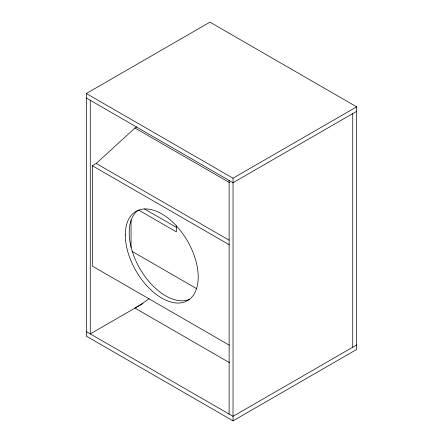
<?xml version="1.0" encoding="UTF-8"?>
<svg xmlns="http://www.w3.org/2000/svg" width="443" height="443" viewBox="0 0 443 443"><rect width="100%" height="100%" fill="white"/><g stroke="black" fill="none" stroke-linecap="round" stroke-linejoin="round"><path stroke-width="0.66" d="M229.385 345.235L92.327 266.105L92.327 165.715L96.242 163.456L134.971 128.01L136.71 126.897M86.352 93.517L209.965 22.15L356.648 106.835L356.648 349.483L233.035 420.85L86.352 336.165L86.352 93.517L233.035 178.202L356.648 106.835M356.648 111.359L233.035 182.721L86.352 98.036M142.934 303.494L90.267 333.9L90.267 100.295M356.648 344.964L233.035 416.331L86.352 331.641M134.971 128.01L229.54 182.605M96.242 163.456L229.114 240.167M92.327 165.715L229.385 244.846M144.512 208.963L176.718 227.558M138.809 210.192L176.38 231.883L176.38 225.697M132.258 251.486L196.299 288.459M229.54 362.69L134.971 308.09A121.26 70.011 -60 0 0 149.036 298.632M352.733 113.618L352.733 347.223M233.035 178.202L233.035 420.85M229.125 180.462L229.125 414.072M131.056 220.06L131.056 247.382M189.72 299.269A51.571 29.775 60 0 1 139.883 268.619A51.571 29.775 60 0 1 138.26 210.137M125.291 234.94A51.571 29.775 60 0 0 179.985 302.984A51.571 29.775 60 0 0 179.985 230.055A51.571 29.775 60 0 0 125.291 234.94"/></g></svg>
